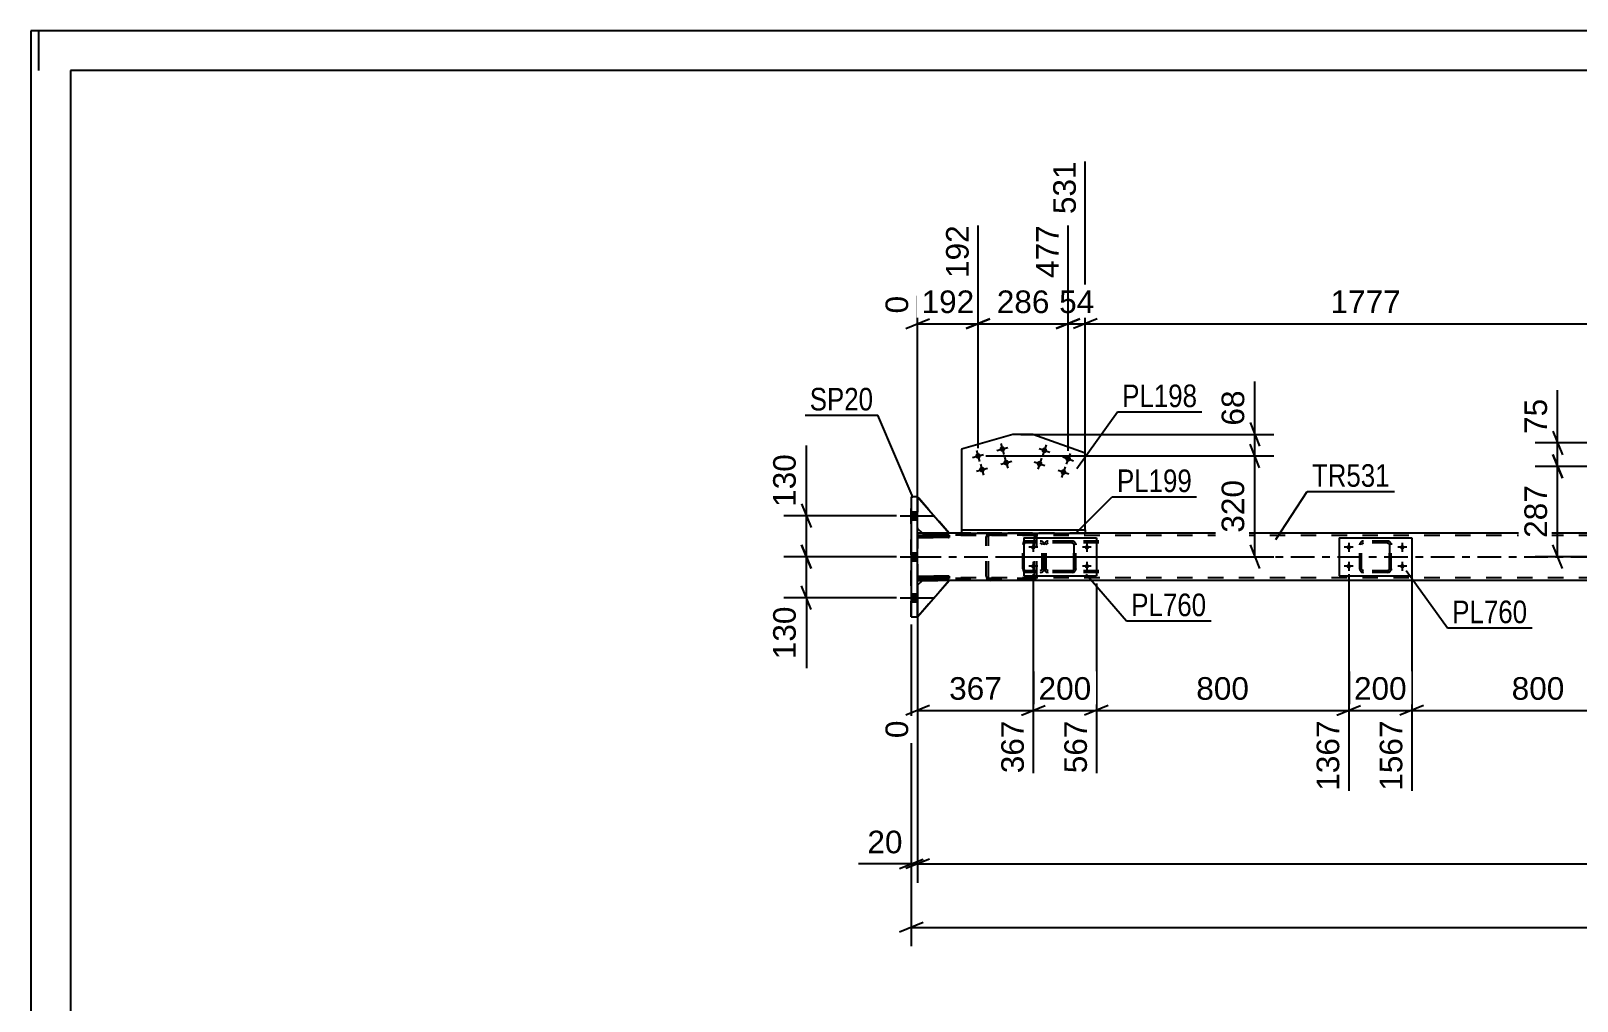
# Model space of a CAD drawing. Header units: millimetres. Extents: x -132 to 709, y -396 to 198.
# Drawn here: x -131.8 to 64.3, y 74.7 to 197.7 of the extents above; entities that cross this region are included whole.
import ezdxf

# ---------------------------------------------------------------- set-up
doc = ezdxf.new("R2010")
doc.units = ezdxf.units.MM
doc.linetypes.add('DXK_LINE_DOT2', pattern=[3.9198, 1.9599, -1.9599])
doc.linetypes.add('DXK_LINE_DOT3', pattern=[5.9187, 2.979, -0.9799, 0.9799, -0.9799])
doc.styles.add('Arial', font='arial.ttf', dxfattribs={"height": 0.2})
doc.styles.add('Arial Narrow', font='ARIALN.TTF', dxfattribs={"height": 0.2})

# ---------------------------------------------------------------- blocks, each defined once
blk = doc.blocks.new('Unknown-203774460-1113')
at = {"color": 5, "linetype": 'Continuous'}
for p, q in [((709.17, 197.74), (-131.83, 197.74)), ((-131.83, 197.74), (-131.83, -396.26)), ((-130.83, 192.74), (-130.83, 197.74)), ((704.17, 192.74), (-126.83, 192.74)), ((-126.83, 192.74), (-126.83, -391.26))]:
    blk.add_line(p, q, dxfattribs=at)
blk = doc.blocks.new('Part-203774460-3115 - 2967')
at = {"color": 2, "linetype": 'Continuous'}
for p, q in [((-5.91, 133.45), (-5.91, 128.65)), ((-5.91, 133.45), (3.29, 133.45)), ((3.29, 133.45), (3.29, 128.65)), ((-5.91, 128.65), (3.29, 128.65))]:
    blk.add_line(p, q, dxfattribs=at)
blk = doc.blocks.new('Part-203774460-3110 - 2967')
at = {"color": 2, "linetype": 'Continuous'}
for p, q in [((-18.78, 134.05), (-19.38, 134.05)), ((-13.83, 134.05), (-15.38, 134.05)), ((70.81, 134.05), (1.88, 134.05)), ((-19.38, 128.05), (-18.78, 128.05)), ((611.29, 128.05), (-15.38, 128.05))]:
    blk.add_line(p, q, dxfattribs=at)
at = {"color": 7, "linetype": 'DXK_LINE_DOT2'}
for p, q in [((-19.38, 134.05), (-19.38, 128.05)), ((611.29, 133.73), (-19.38, 133.73)), ((-15.38, 134.05), (-18.78, 134.05)), ((1.88, 134.05), (-13.83, 134.05)), ((611.29, 128.37), (-19.38, 128.37)), ((-15.38, 128.05), (-18.78, 128.05))]:
    blk.add_line(p, q, dxfattribs=at)
at = {"color": 7, "linetype": 'DXK_LINE_DOT3'}
blk.add_line((-19.38, 131.05), (611.29, 131.05), dxfattribs=at)
blk = doc.blocks.new('Part-203774460-3116 - 2967')
at = {"color": 7, "linetype": 'DXK_LINE_DOT2'}
for p, q in [((-3.31, 132.57), (-3.27, 132.76)), ((-3.27, 132.76), (-3.31, 132.57)), ((-3.31, 129.53), (-3.31, 132.57)), ((-3.31, 129.53), (-3.31, 132.57)), ((-3.07, 132.57), (-3.05, 132.66)), ((-3.07, 129.53), (-3.07, 132.57)), ((-3.07, 129.53), (-3.07, 132.57)), ((-3.05, 132.66), (-3, 132.74)), ((-3.01, 133.02), (-2.83, 133.05)), ((-2.83, 133.05), (-3.01, 133.02)), ((-3, 132.74), (-2.92, 132.79)), ((-2.92, 132.79), (-2.83, 132.81)), ((0.21, 133.05), (-2.83, 133.05)), ((0.21, 132.81), (-2.83, 132.81)), ((0.21, 133.05), (0.4, 133.02)), ((0.4, 133.02), (0.21, 133.05)), ((0.21, 132.81), (0.3, 132.79)), ((0.3, 132.79), (0.38, 132.74)), ((0.38, 132.74), (0.43, 132.66)), ((0.43, 132.66), (0.45, 132.57)), ((0.45, 129.53), (0.45, 132.57)), ((0.45, 132.57), (0.45, 129.53)), ((0.66, 132.76), (0.69, 132.57)), ((0.69, 132.57), (0.66, 132.76)), ((0.69, 129.53), (0.69, 132.57)), ((0.69, 129.53), (0.69, 132.57)), ((-3.27, 129.35), (-3.31, 129.53)), ((-3.31, 129.53), (-3.27, 129.35)), ((-3.05, 129.44), (-3.07, 129.53)), ((-3, 129.36), (-3.05, 129.44)), ((0.43, 129.44), (0.38, 129.36)), ((0.45, 129.53), (0.43, 129.44)), ((0.69, 129.53), (0.66, 129.35)), ((0.66, 129.35), (0.69, 129.53)), ((-2.83, 129.05), (-3.01, 129.09)), ((-3.01, 129.09), (-2.83, 129.05)), ((-2.92, 129.31), (-3, 129.36)), ((-2.83, 129.29), (-2.92, 129.31)), ((0.21, 129.29), (-2.83, 129.29)), ((0.21, 129.05), (-2.83, 129.05)), ((0.3, 129.31), (0.21, 129.29)), ((0.4, 129.09), (0.21, 129.05)), ((0.21, 129.05), (0.4, 129.09)), ((0.38, 129.36), (0.3, 129.31))]:
    blk.add_line(p, q, dxfattribs=at)
at = {"color": 7, "linetype": 'DXK_LINE_DOT3'}
blk.add_line((-1.31, 131.05), (-1.31, 131.05), dxfattribs=at)
at = {"color": 7, "linetype": 'DXK_LINE_DOT2'}
for centre, start, end in [((-2.83, 132.57), 112.5, 157.5), ((-2.83, 132.57), 112.5, 157.5), ((0.21, 132.57), 22.5, 67.5), ((0.21, 132.57), 22.5, 67.5), ((-2.83, 129.53), 202.5, 247.5), ((-2.83, 129.53), 202.5, 247.5), ((0.21, 129.53), 292.5, 337.5), ((0.21, 129.53), 292.5, 337.5)]:
    blk.add_arc(centre, 0.48, start, end, dxfattribs=at)
blk = doc.blocks.new('Part-203774460-3121 - 2967')
at = {"color": 2, "linetype": 'Continuous'}
for p, q in [((34.09, 133.45), (34.09, 128.65)), ((34.09, 133.45), (43.29, 133.45)), ((43.29, 133.45), (43.29, 128.65)), ((34.09, 128.65), (43.29, 128.65))]:
    blk.add_line(p, q, dxfattribs=at)
blk = doc.blocks.new('Part-203774460-3122 - 2967')
at = {"color": 7, "linetype": 'DXK_LINE_DOT2'}
for p, q in [((36.69, 132.57), (36.73, 132.76)), ((36.73, 132.76), (36.69, 132.57)), ((36.69, 129.53), (36.69, 132.57)), ((36.69, 129.53), (36.69, 132.57)), ((36.93, 132.57), (36.95, 132.66)), ((36.93, 129.53), (36.93, 132.57)), ((36.93, 129.53), (36.93, 132.57)), ((36.95, 132.66), (37, 132.74)), ((36.99, 133.02), (37.17, 133.05)), ((37.17, 133.05), (36.99, 133.02)), ((37, 132.74), (37.08, 132.79)), ((37.08, 132.79), (37.17, 132.81)), ((40.21, 133.05), (37.17, 133.05)), ((40.21, 132.81), (37.17, 132.81)), ((40.21, 133.05), (40.4, 133.02)), ((40.4, 133.02), (40.21, 133.05)), ((40.21, 132.81), (40.3, 132.79)), ((40.3, 132.79), (40.38, 132.74)), ((40.38, 132.74), (40.43, 132.66)), ((40.43, 132.66), (40.45, 132.57)), ((40.45, 129.53), (40.45, 132.57)), ((40.45, 132.57), (40.45, 129.53)), ((40.66, 132.76), (40.69, 132.57)), ((40.69, 132.57), (40.66, 132.76)), ((40.69, 129.53), (40.69, 132.57)), ((40.69, 129.53), (40.69, 132.57)), ((36.73, 129.35), (36.69, 129.53)), ((36.69, 129.53), (36.73, 129.35)), ((36.95, 129.44), (36.93, 129.53)), ((37, 129.36), (36.95, 129.44)), ((40.43, 129.44), (40.38, 129.36)), ((40.45, 129.53), (40.43, 129.44)), ((40.69, 129.53), (40.66, 129.35)), ((40.66, 129.35), (40.69, 129.53)), ((37.17, 129.05), (36.99, 129.09)), ((36.99, 129.09), (37.17, 129.05)), ((37.08, 129.31), (37, 129.36)), ((37.17, 129.29), (37.08, 129.31)), ((40.21, 129.29), (37.17, 129.29)), ((40.21, 129.05), (37.17, 129.05)), ((40.3, 129.31), (40.21, 129.29)), ((40.4, 129.09), (40.21, 129.05)), ((40.21, 129.05), (40.4, 129.09)), ((40.38, 129.36), (40.3, 129.31))]:
    blk.add_line(p, q, dxfattribs=at)
at = {"color": 7, "linetype": 'DXK_LINE_DOT3'}
blk.add_line((38.69, 131.05), (38.69, 131.05), dxfattribs=at)
at = {"color": 7, "linetype": 'DXK_LINE_DOT2'}
for centre, start, end in [((37.17, 132.57), 112.5, 157.5), ((37.17, 132.57), 112.5, 157.5), ((40.21, 132.57), 22.5, 67.5), ((40.21, 132.57), 22.5, 67.5), ((37.17, 129.53), 202.5, 247.5), ((37.17, 129.53), 202.5, 247.5), ((40.21, 129.53), 292.5, 337.5), ((40.21, 129.53), 292.5, 337.5)]:
    blk.add_arc(centre, 0.48, start, end, dxfattribs=at)
blk = doc.blocks.new('Bolt-203774460-3127 - 2967')
at = {"linetype": 'Continuous'}
for points in [[(-20.18, 136.77), (-20.18, 135.73), (-19.38, 135.73), (-19.38, 136.77)], [(-20.18, 136.77), (-20.18, 135.73), (-19.38, 135.73), (-19.38, 136.77)], [(-20.18, 136.77), (-20.18, 135.73), (-19.38, 135.73), (-19.38, 136.77)], [(-20.18, 131.57), (-20.18, 130.53), (-19.38, 130.53), (-19.38, 131.57)], [(-20.18, 131.57), (-20.18, 130.53), (-19.38, 130.53), (-19.38, 131.57)], [(-20.18, 126.37), (-20.18, 125.33), (-19.38, 125.33), (-19.38, 126.37)], [(-20.18, 126.37), (-20.18, 125.33), (-19.38, 125.33), (-19.38, 126.37)], [(-20.18, 126.37), (-20.18, 125.33), (-19.38, 125.33), (-19.38, 126.37)]]:
    blk.add_hatch(color=1, dxfattribs=at).paths.add_polyline_path(points)
at = {"color": 1, "linetype": 'Continuous'}
for p, q in [((-21.58, 136.25), (-17.38, 136.25)), ((-21.58, 136.25), (-17.38, 136.25)), ((-21.58, 136.25), (-17.38, 136.25)), ((-20.18, 136.77), (-19.38, 136.77)), ((-20.18, 136.77), (-19.38, 136.77)), ((-20.18, 136.77), (-19.38, 136.77)), ((-20.18, 135.73), (-19.38, 135.73)), ((-20.18, 135.73), (-19.38, 135.73)), ((-20.18, 135.73), (-19.38, 135.73)), ((-20.18, 131.57), (-19.38, 131.57)), ((-20.18, 131.57), (-19.38, 131.57)), ((-21.58, 131.05), (-17.38, 131.05)), ((-21.58, 131.05), (-17.38, 131.05)), ((-20.18, 130.53), (-19.38, 130.53)), ((-20.18, 130.53), (-19.38, 130.53)), ((-21.58, 125.85), (-17.38, 125.85)), ((-21.58, 125.85), (-17.38, 125.85)), ((-21.58, 125.85), (-17.38, 125.85)), ((-20.18, 126.37), (-19.38, 126.37)), ((-20.18, 126.37), (-19.38, 126.37)), ((-20.18, 126.37), (-19.38, 126.37)), ((-20.18, 125.33), (-19.38, 125.33)), ((-20.18, 125.33), (-19.38, 125.33)), ((-20.18, 125.33), (-19.38, 125.33))]:
    blk.add_line(p, q, dxfattribs=at)
blk = doc.blocks.new('Bolt-203774460-3138 - 2967')
at = {"linetype": 'Continuous'}
for points in [[(-3.57, 142.74, -1), (-4.25, 142.98, -1)], [(-2.97, 144.43, -1), (-3.64, 144.67, -1)], [(0.05, 143.36, -1), (-0.63, 143.6, -1)], [(-0.55, 141.67, -1), (-1.23, 141.91, -1)]]:
    blk.add_hatch(color=1, dxfattribs=at).paths.add_polyline_path(points)
at = {"color": 1, "linetype": 'Continuous'}
for p, q in [((-3.06, 145.23), (-3.55, 143.87)), ((-3.67, 143.54), (-4.15, 142.18)), ((-3.98, 144.79), (-2.63, 144.31)), ((-0.97, 143.72), (0.39, 143.24)), ((-0.05, 144.16), (-0.53, 142.81)), ((-4.59, 143.1), (-3.23, 142.62)), ((-1.57, 142.03), (-0.21, 141.55)), ((-0.65, 142.47), (-1.13, 141.11))]:
    blk.add_line(p, q, dxfattribs=at)
blk = doc.blocks.new('Part-203774460-3160 - 2967')
at = {"color": 7, "linetype": 'DXK_LINE_DOT2'}
for p, q in [((-4.79, 134.05), (-18.7, 134.05)), ((-4.79, 133.81), (-18.7, 133.81)), ((-10.64, 133.71), (-10.67, 133.57)), ((-10.67, 128.53), (-10.67, 133.57)), ((-10.63, 133.76), (-10.64, 133.71)), ((-10.41, 133.57), (-10.39, 133.66)), ((-10.41, 128.53), (-10.41, 133.57)), ((-10.39, 133.66), (-10.34, 133.74)), ((-10.16, 134.05), (-10.35, 134.02)), ((-10.34, 133.74), (-10.26, 133.79)), ((-10.26, 133.79), (-10.16, 133.81)), ((-4.6, 134.02), (-4.79, 134.05)), ((-4.79, 133.81), (-4.7, 133.79)), ((-4.7, 133.79), (-4.61, 133.74)), ((-4.61, 133.74), (-4.56, 133.66)), ((-4.56, 133.66), (-4.54, 133.57)), ((-4.54, 128.53), (-4.54, 133.57)), ((-4.31, 133.71), (-4.32, 133.76)), ((-4.28, 133.57), (-4.31, 133.71)), ((-4.28, 128.53), (-4.28, 133.57)), ((-4.79, 128.29), (-18.7, 128.29)), ((-4.79, 128.05), (-18.7, 128.05)), ((-10.67, 128.53), (-10.66, 128.5)), ((-10.66, 128.5), (-10.64, 128.4)), ((-10.64, 128.4), (-10.63, 128.35)), ((-10.39, 128.44), (-10.41, 128.53)), ((-10.34, 128.36), (-10.39, 128.44)), ((-10.35, 128.09), (-10.16, 128.05)), ((-10.26, 128.31), (-10.34, 128.36)), ((-10.16, 128.29), (-10.26, 128.31)), ((-4.7, 128.31), (-4.79, 128.29)), ((-4.79, 128.05), (-4.6, 128.09)), ((-4.61, 128.36), (-4.7, 128.31)), ((-4.56, 128.44), (-4.61, 128.36)), ((-4.54, 128.53), (-4.56, 128.44)), ((-4.32, 128.35), (-4.31, 128.4)), ((-4.31, 128.4), (-4.29, 128.5)), ((-4.29, 128.5), (-4.28, 128.53))]:
    blk.add_line(p, q, dxfattribs=at)
for centre, start, end in [((-10.18, 133.55), 110.7583, 155.68), ((-10.18, 128.55), 204.32, 249.2417), ((-4.78, 128.55), 290.7583, 335.68)]:
    blk.add_arc(centre, 0.496, start, end, dxfattribs=at)
blk = doc.blocks.new('Bolt-203774460-3184 - 2967')
at = {"linetype": 'Continuous'}
for points in [[(-11.37, 143.94, -1), (-12.06, 143.74, -1)], [(-8.29, 144.82, -1), (-8.98, 144.62, -1)], [(-7.8, 143.09, -1), (-8.49, 142.89, -1)], [(-10.87, 142.21, -1), (-11.57, 142.01, -1)]]:
    blk.add_hatch(color=1, dxfattribs=at).paths.add_polyline_path(points)
at = {"color": 1, "linetype": 'Continuous'}
for p, q in [((-8.83, 145.41), (-8.44, 144.03)), ((-12.41, 143.64), (-11.02, 144.04)), ((-11.91, 144.53), (-11.52, 143.15)), ((-9.33, 144.52), (-7.94, 144.92)), ((-8.83, 142.79), (-7.45, 143.19)), ((-8.34, 143.68), (-7.94, 142.3)), ((-11.91, 141.91), (-10.53, 142.31)), ((-11.42, 142.8), (-11.02, 141.42))]:
    blk.add_line(p, q, dxfattribs=at)
blk = doc.blocks.new('Bolt-203774460-3185 - 2967')
at = {"linetype": 'Continuous'}
for points in [[(-4.71, 131.97, -1), (-4.71, 132.53, -1)], [(2.09, 131.97, -1), (2.09, 132.53, -1)], [(-4.71, 129.57, -1), (-4.71, 130.13, -1)], [(2.09, 129.57, -1), (2.09, 130.13, -1)]]:
    blk.add_hatch(color=1, dxfattribs=at).paths.add_polyline_path(points)
at = {"color": 1, "linetype": 'Continuous'}
for p, q in [((-4.15, 132.25), (-5.27, 132.25)), ((-4.71, 132.81), (-4.71, 131.69)), ((2.65, 132.25), (1.53, 132.25)), ((2.09, 132.81), (2.09, 131.69)), ((-4.15, 129.85), (-5.27, 129.85)), ((-4.71, 130.41), (-4.71, 129.29)), ((2.65, 129.85), (1.53, 129.85)), ((2.09, 130.41), (2.09, 129.29))]:
    blk.add_line(p, q, dxfattribs=at)
blk = doc.blocks.new('Bolt-203774460-3187 - 2967')
at = {"linetype": 'Continuous'}
for points in [[(35.29, 131.97, -1), (35.29, 132.53, -1)], [(42.09, 131.97, -1), (42.09, 132.53, -1)], [(35.29, 129.57, -1), (35.29, 130.13, -1)], [(42.09, 129.57, -1), (42.09, 130.13, -1)]]:
    blk.add_hatch(color=1, dxfattribs=at).paths.add_polyline_path(points)
at = {"color": 1, "linetype": 'Continuous'}
for p, q in [((35.85, 132.25), (34.73, 132.25)), ((35.29, 132.81), (35.29, 131.69)), ((42.65, 132.25), (41.53, 132.25)), ((42.09, 132.81), (42.09, 131.69)), ((35.85, 129.85), (34.73, 129.85)), ((35.29, 130.41), (35.29, 129.29)), ((42.65, 129.85), (41.53, 129.85)), ((42.09, 130.41), (42.09, 129.29))]:
    blk.add_line(p, q, dxfattribs=at)
blk = doc.blocks.new('Part-203774460-3262 - 2967')
at = {"color": 2, "linetype": 'Continuous'}
for p, q in [((-19.38, 128.61), (-15.38, 128.61)), ((-19.38, 128.61), (-19.38, 128.29)), ((-15.38, 128.29), (-19.38, 128.29)), ((-15.38, 128.61), (-15.38, 128.29))]:
    blk.add_line(p, q, dxfattribs=at)
at = {"color": 7, "linetype": 'DXK_LINE_DOT2'}
for p, q in [((-19.38, 128.29), (-19.38, 128.61)), ((-18.78, 128.29), (-18.78, 128.61))]:
    blk.add_line(p, q, dxfattribs=at)
blk = doc.blocks.new('Part-203774460-3263 - 2967')
at = {"color": 2, "linetype": 'Continuous'}
for p, q in [((-19.38, 133.81), (-15.38, 133.81)), ((-19.38, 133.81), (-19.38, 133.49)), ((-15.38, 133.49), (-19.38, 133.49)), ((-15.38, 133.81), (-15.38, 133.49))]:
    blk.add_line(p, q, dxfattribs=at)
at = {"color": 7, "linetype": 'DXK_LINE_DOT2'}
for p, q in [((-19.38, 133.49), (-19.38, 133.81)), ((-18.78, 133.49), (-18.78, 133.81))]:
    blk.add_line(p, q, dxfattribs=at)
blk = doc.blocks.new('Part-203774460-3264 - 2967')
at = {"color": 2, "linetype": 'Continuous'}
for p, q in [((-18.78, 128.05), (-19.38, 127.45)), ((-19.38, 123.45), (-15.38, 128.05)), ((-15.38, 128.05), (-18.78, 128.05))]:
    blk.add_line(p, q, dxfattribs=at)
at = {"color": 7, "linetype": 'DXK_LINE_DOT2'}
blk.add_line((-19.38, 127.45), (-19.38, 123.45), dxfattribs=at)
blk = doc.blocks.new('Part-203774460-3265 - 2967')
at = {"color": 7, "linetype": 'DXK_LINE_DOT2'}
for p, q in [((-19.38, 127.45), (-18.78, 128.05)), ((-15.38, 128.05), (-19.38, 123.45)), ((-18.78, 128.05), (-15.38, 128.05)), ((-19.38, 123.45), (-19.38, 127.45))]:
    blk.add_line(p, q, dxfattribs=at)
blk = doc.blocks.new('Part-203774460-3266 - 2967')
at = {"color": 2, "linetype": 'Continuous'}
for p, q in [((-19.38, 138.65), (-15.38, 134.05)), ((-18.78, 134.05), (-19.38, 134.65)), ((-15.38, 134.05), (-18.78, 134.05))]:
    blk.add_line(p, q, dxfattribs=at)
at = {"color": 7, "linetype": 'DXK_LINE_DOT2'}
blk.add_line((-19.38, 134.65), (-19.38, 138.65), dxfattribs=at)
blk = doc.blocks.new('Part-203774460-3267 - 2967')
at = {"color": 7, "linetype": 'DXK_LINE_DOT2'}
for p, q in [((-15.38, 134.05), (-19.38, 138.65)), ((-19.38, 138.65), (-19.38, 134.65)), ((-19.38, 134.65), (-18.78, 134.05)), ((-18.78, 134.05), (-15.38, 134.05))]:
    blk.add_line(p, q, dxfattribs=at)
blk = doc.blocks.new('Part-203774460-3287 - 2967')
at = {"color": 2, "linetype": 'Continuous'}
for p, q in [((-19.38, 138.65), (-20.18, 138.65)), ((-20.18, 138.65), (-20.18, 123.45)), ((-19.38, 123.45), (-19.38, 138.65)), ((-20.18, 123.45), (-19.38, 123.45))]:
    blk.add_line(p, q, dxfattribs=at)
at = {"color": 7, "linetype": 'DXK_LINE_DOT2'}
for p, q in [((-20.18, 123.45), (-20.18, 138.65)), ((-19.38, 123.45), (-19.38, 138.65))]:
    blk.add_line(p, q, dxfattribs=at)
blk = doc.blocks.new('Part-203774460-3302 - 2967')
at = {"color": 7, "linetype": 'DXK_LINE_DOT2'}
for p, q in [((-15.38, 128.61), (-19.38, 128.61)), ((-19.38, 128.61), (-19.38, 128.29)), ((-19.38, 128.29), (-15.38, 128.29)), ((-18.78, 128.29), (-18.78, 128.61)), ((-15.38, 128.29), (-15.38, 128.61))]:
    blk.add_line(p, q, dxfattribs=at)
blk = doc.blocks.new('Part-203774460-3303 - 2967')
at = {"color": 7, "linetype": 'DXK_LINE_DOT2'}
for p, q in [((-15.38, 133.81), (-19.38, 133.81)), ((-19.38, 133.81), (-19.38, 133.49)), ((-19.38, 133.49), (-15.38, 133.49)), ((-18.78, 133.49), (-18.78, 133.81)), ((-15.38, 133.49), (-15.38, 133.81))]:
    blk.add_line(p, q, dxfattribs=at)
blk = doc.blocks.new('Part-203774460-3314 - 2967')
at = {"color": 2, "linetype": 'Continuous'}
for p, q in [((-13.83, 134.45), (-13.83, 134.05)), ((-13.83, 134.45), (1.88, 134.45)), ((-13.83, 134.05), (1.88, 134.05)), ((1.88, 134.45), (1.88, 134.05))]:
    blk.add_line(p, q, dxfattribs=at)
blk = doc.blocks.new('Part-203774460-3319 - 2967')
at = {"color": 2, "linetype": 'Continuous'}
for p, q in [((-7.29, 146.56), (-13.83, 144.69)), ((-4.78, 146.56), (-7.29, 146.56)), ((1.88, 144.2), (-4.78, 146.56)), ((-13.83, 144.69), (-13.83, 134.45)), ((1.88, 134.45), (1.88, 144.2))]:
    blk.add_line(p, q, dxfattribs=at)
at = {"color": 7, "linetype": 'DXK_LINE_DOT2'}
blk.add_line((-13.83, 134.45), (1.88, 134.45), dxfattribs=at)
blk = doc.blocks.new('Part-203774460-3322 - 2967')
at = {"color": 7, "linetype": 'DXK_LINE_DOT2'}
for p, q in [((-6, 132.76), (-6.02, 132.57)), ((-6.02, 129.53), (-6.02, 132.57)), ((-5.94, 132.91), (-6, 132.76)), ((-5.85, 133.02), (-5.94, 132.91)), ((-5.88, 132.57), (-5.87, 132.66)), ((-5.88, 129.53), (-5.88, 132.57)), ((-5.87, 132.66), (-5.85, 132.74)), ((-5.75, 133.05), (-5.85, 133.02)), ((-5.85, 132.74), (-5.8, 132.79)), ((-5.8, 132.79), (-5.75, 132.81)), ((3.6, 133.05), (-5.75, 133.05)), ((3.6, 132.81), (-5.75, 132.81)), ((-4.28, 132.81), (-4.28, 133.05)), ((-3.65, 133.02), (-3.84, 133.05)), ((-3.84, 132.81), (-3.74, 132.79)), ((-3.74, 132.79), (-3.66, 132.74)), ((-3.66, 132.74), (-3.61, 132.66)), ((-3.61, 132.66), (-3.59, 132.57)), ((-3.59, 129.53), (-3.59, 132.57)), ((-3.34, 132.57), (-3.37, 132.76)), ((-3.34, 129.53), (-3.34, 132.57)), ((-6.02, 129.53), (-6, 129.35)), ((-5.87, 129.44), (-5.88, 129.53)), ((-5.85, 129.36), (-5.87, 129.44)), ((-3.61, 129.44), (-3.66, 129.36)), ((-3.59, 129.53), (-3.61, 129.44)), ((-3.37, 129.35), (-3.34, 129.53)), ((-6, 129.35), (-5.94, 129.19)), ((-5.94, 129.19), (-5.85, 129.09)), ((-5.8, 129.31), (-5.85, 129.36)), ((-5.85, 129.09), (-5.75, 129.05)), ((-5.75, 129.29), (-5.8, 129.31)), ((3.6, 129.29), (-5.75, 129.29)), ((3.6, 129.05), (-5.75, 129.05)), ((-4.28, 129.05), (-4.28, 129.29)), ((-3.74, 129.31), (-3.84, 129.29)), ((-3.84, 129.05), (-3.65, 129.09)), ((-3.66, 129.36), (-3.74, 129.31))]:
    blk.add_line(p, q, dxfattribs=at)
for centre, start, end in [((-3.82, 132.56), 23.8951, 68.8487), ((-3.82, 129.55), 291.1513, 336.1049)]:
    blk.add_arc(centre, 0.492, start, end, dxfattribs=at)
blk = doc.blocks.new('StraightDimension-203774460-3710 - 2967')
at = {"color": 7, "linetype": 'Continuous'}
for p, q in [((-20.18, 122.45), (-20.18, 81.65)), ((-18.68, 84.65), (-21.68, 83.45)), ((-20.18, 84.05), (644.02, 84.05))]:
    blk.add_line(p, q, dxfattribs=at)
blk = doc.blocks.new('StraightDimension-203774460-29997 - 2967')
at = {"color": 7, "linetype": 'Continuous'}
for p, q in [((-34.09, 132.55), (-32.89, 129.55)), ((-22.05, 131.05), (-36.34, 131.05)), ((-33.49, 125.85), (-33.49, 131.05)), ((-22.05, 125.85), (-36.34, 125.85)), ((-32.89, 124.35), (-34.09, 127.35))]:
    blk.add_line(p, q, dxfattribs=at)
at = {"color": 0}
blk.add_wipeout([(-34.24, 125.33), (-38.44, 125.33), (-38.44, 117.46), (-34.24, 117.46)], dxfattribs=at)
at = {"color": 7, "linetype": 'Continuous'}
blk.add_line((-33.49, 125.85), (-33.49, 116.93), dxfattribs=at)
blk.add_line((-33.49, 125.85), (-33.49, 116.93), dxfattribs=at)
at = {"color": 3, "style": 'Arial'}
blk.add_text('130', height=2.865, rotation=90.0002, dxfattribs=at).set_placement((-34.84, 118.06))
blk = doc.blocks.new('StraightDimension-203774460-22962 - 2967')
at = {"color": 7, "linetype": 'Continuous'}
for p, q in [((-11.71, 144.84), (-11.71, 173.08)), ((-19.38, 135.05), (-19.38, 164.13)), ((-20.88, 160.01), (-17.88, 161.21)), ((-10.21, 161.21), (-13.21, 160.01)), ((-19.38, 160.61), (-11.71, 160.61))]:
    blk.add_line(p, q, dxfattribs=at)
at = {"color": 0}
blk.add_wipeout([(-11.61, 161.36), (-11.61, 165.56), (-19.48, 165.56), (-19.48, 161.36)], dxfattribs=at)
at = {"color": 0, "linetype": 'Continuous'}
for points in [[(-12.31, 173.68), (-16.51, 173.68), (-16.51, 165.81), (-12.31, 165.81)], [(-19.98, 164.73), (-24.18, 164.73), (-24.18, 161.31), (-19.98, 161.31)]]:
    blk.add_wipeout(points, dxfattribs=at)
at = {"color": 3, "linetype": 'Continuous', "style": 'Arial'}
for s, height, p in [('192', 2.865, (-12.91, 166.41)), ('0', 2.87, (-20.58, 161.91))]:
    blk.add_text(s, height=height, rotation=90.0002, dxfattribs=at).set_placement(p)
at = {"color": 3, "style": 'Arial'}
blk.add_text('192', height=2.865, dxfattribs=at).set_placement((-18.88, 161.96))
blk = doc.blocks.new('StraightDimension-203774460-23130 - 2967')
at = {"color": 7, "linetype": 'Continuous'}
for p, q in [((23.99, 142.34), (22.79, 145.34)), ((-10.71, 143.84), (25.79, 143.84)), ((23.39, 131.05), (23.39, 143.84)), ((22.79, 132.55), (23.99, 129.55)), ((-8.69, 131.05), (25.79, 131.05))]:
    blk.add_line(p, q, dxfattribs=at)
at = {"color": 0}
blk.add_wipeout([(22.64, 141.38), (18.44, 141.38), (18.44, 133.51), (22.64, 133.51)], dxfattribs=at)
at = {"color": 3, "style": 'Arial'}
blk.add_text('320', height=2.865, rotation=90.0002, dxfattribs=at).set_placement((22.04, 134.11))
blk = doc.blocks.new('StraightDimension-203774460-4353 - 2967')
at = {"color": 7, "linetype": 'Continuous'}
for p, q in [((-19.38, 122.45), (-19.38, 89.7)), ((-17.88, 92.7), (-20.88, 91.5)), ((-19.38, 92.1), (643.22, 92.1))]:
    blk.add_line(p, q, dxfattribs=at)
blk = doc.blocks.new('StraightDimension-203774460-4375 - 2967')
at = {"color": 7, "linetype": 'Continuous'}
for p, q in [((-20.18, 122.45), (-20.18, 89.7)), ((-19.38, 122.45), (-19.38, 89.7)), ((-21.68, 91.5), (-18.68, 92.7)), ((-17.88, 92.7), (-20.88, 91.5)), ((-20.18, 92.1), (-19.38, 92.1))]:
    blk.add_line(p, q, dxfattribs=at)
at = {"color": 0}
blk.add_wipeout([(-20.71, 92.85), (-20.71, 97.05), (-26.35, 97.05), (-26.35, 92.85)], dxfattribs=at)
at = {"color": 7, "linetype": 'Continuous'}
blk.add_line((-20.18, 92.1), (-26.88, 92.1), dxfattribs=at)
blk.add_line((-20.18, 92.1), (-26.88, 92.1), dxfattribs=at)
at = {"color": 3, "style": 'Arial'}
blk.add_text('20', height=2.865, dxfattribs=at).set_placement((-25.75, 93.45))
blk = doc.blocks.new('StraightDimension-203774460-22654 - 2967')
at = {"color": 7, "linetype": 'Continuous'}
for p, q in [((43.29, 128.85), (43.29, 101.38)), ((75.29, 128.85), (75.29, 101.38)), ((44.79, 112.17), (41.79, 110.97)), ((73.79, 110.97), (76.79, 112.17)), ((43.29, 111.57), (75.29, 111.57))]:
    blk.add_line(p, q, dxfattribs=at)
at = {"color": 0}
blk.add_wipeout([(63.23, 112.32), (63.23, 116.52), (55.36, 116.52), (55.36, 112.32)], dxfattribs=at)
at = {"color": 0, "linetype": 'Continuous'}
blk.add_wipeout([(74.69, 110.87), (70.49, 110.87), (70.49, 100.78), (74.69, 100.78)], dxfattribs=at)
at = {"color": 3, "style": 'Arial'}
blk.add_text('800', height=2.865, dxfattribs=at).set_placement((55.96, 112.92))
at = {"color": 3, "linetype": 'Continuous', "style": 'Arial'}
blk.add_text('2367', height=2.865, rotation=90.0002, dxfattribs=at).set_placement((74.09, 101.38))
blk = doc.blocks.new('StraightDimension-203774460-22655 - 2967')
at = {"color": 7, "linetype": 'Continuous'}
for p, q in [((35.29, 128.85), (35.29, 101.38)), ((43.29, 128.85), (43.29, 101.38)), ((33.79, 110.97), (36.79, 112.17)), ((44.79, 112.17), (41.79, 110.97)), ((35.29, 111.57), (43.29, 111.57))]:
    blk.add_line(p, q, dxfattribs=at)
at = {"color": 0}
blk.add_wipeout([(43.23, 112.32), (43.23, 116.52), (35.36, 116.52), (35.36, 112.32)], dxfattribs=at)
at = {"color": 0, "linetype": 'Continuous'}
blk.add_wipeout([(42.69, 110.87), (38.49, 110.87), (38.49, 100.78), (42.69, 100.78)], dxfattribs=at)
at = {"color": 3, "style": 'Arial'}
blk.add_text('200', height=2.865, dxfattribs=at).set_placement((35.96, 112.92))
at = {"color": 3, "linetype": 'Continuous', "style": 'Arial'}
blk.add_text('1567', height=2.865, rotation=90.0002, dxfattribs=at).set_placement((42.09, 101.38))
blk = doc.blocks.new('StraightDimension-203774460-22656 - 2967')
at = {"color": 7, "linetype": 'Continuous'}
for p, q in [((3.29, 127.65), (3.29, 103.6)), ((35.29, 128.85), (35.29, 101.38)), ((4.79, 112.17), (1.79, 110.97)), ((33.79, 110.97), (36.79, 112.17)), ((3.29, 111.57), (35.29, 111.57))]:
    blk.add_line(p, q, dxfattribs=at)
at = {"color": 0}
blk.add_wipeout([(23.23, 112.32), (23.23, 116.52), (15.36, 116.52), (15.36, 112.32)], dxfattribs=at)
at = {"color": 0, "linetype": 'Continuous'}
blk.add_wipeout([(34.69, 110.87), (30.49, 110.87), (30.49, 100.78), (34.69, 100.78)], dxfattribs=at)
at = {"color": 3, "style": 'Arial'}
blk.add_text('800', height=2.865, dxfattribs=at).set_placement((15.96, 112.92))
at = {"color": 3, "linetype": 'Continuous', "style": 'Arial'}
blk.add_text('1367', height=2.865, rotation=90.0002, dxfattribs=at).set_placement((34.09, 101.38))
blk = doc.blocks.new('StraightDimension-203774460-22657 - 2967')
at = {"color": 7, "linetype": 'Continuous'}
for p, q in [((-4.71, 128.85), (-4.71, 103.6)), ((3.29, 127.65), (3.29, 103.6)), ((-6.21, 110.97), (-3.21, 112.17)), ((4.79, 112.17), (1.79, 110.97)), ((-4.71, 111.57), (3.29, 111.57))]:
    blk.add_line(p, q, dxfattribs=at)
at = {"color": 0}
blk.add_wipeout([(3.23, 112.32), (3.23, 116.52), (-4.64, 116.52), (-4.64, 112.32)], dxfattribs=at)
at = {"color": 0, "linetype": 'Continuous'}
blk.add_wipeout([(2.69, 110.87), (-1.51, 110.87), (-1.51, 103), (2.69, 103)], dxfattribs=at)
at = {"color": 3, "style": 'Arial'}
blk.add_text('200', height=2.865, dxfattribs=at).set_placement((-4.04, 112.92))
at = {"color": 3, "linetype": 'Continuous', "style": 'Arial'}
blk.add_text('567', height=2.865, rotation=90.0002, dxfattribs=at).set_placement((2.09, 103.6))
blk = doc.blocks.new('StraightDimension-203774460-22658 - 2967')
at = {"color": 7, "linetype": 'Continuous'}
for p, q in [((-4.71, 128.85), (-4.71, 103.6)), ((-19.38, 127.05), (-19.38, 108.05)), ((-17.88, 112.17), (-20.88, 110.97)), ((-6.21, 110.97), (-3.21, 112.17)), ((-19.38, 111.57), (-4.71, 111.57))]:
    blk.add_line(p, q, dxfattribs=at)
at = {"color": 0}
blk.add_wipeout([(-8.11, 112.32), (-8.11, 116.52), (-15.98, 116.52), (-15.98, 112.32)], dxfattribs=at)
at = {"color": 0, "linetype": 'Continuous'}
for points in [[(-19.98, 110.87), (-24.18, 110.87), (-24.18, 107.45), (-19.98, 107.45)], [(-5.31, 110.87), (-9.51, 110.87), (-9.51, 103), (-5.31, 103)]]:
    blk.add_wipeout(points, dxfattribs=at)
at = {"color": 3, "style": 'Arial'}
blk.add_text('367', height=2.865, dxfattribs=at).set_placement((-15.38, 112.92))
at = {"color": 3, "linetype": 'Continuous', "style": 'Arial'}
for s, height, p in [('0', 2.87, (-20.58, 108.05)), ('367', 2.865, (-5.91, 103.6))]:
    blk.add_text(s, height=height, rotation=90.0002, dxfattribs=at).set_placement(p)
blk = doc.blocks.new('StraightDimension-203774460-22959 - 2967')
at = {"color": 7, "linetype": 'Continuous'}
for p, q in [((1.88, 135.45), (1.88, 181.18)), ((72.98, 143.51), (72.98, 170.8)), ((3.38, 161.21), (0.38, 160.01)), ((71.48, 160.01), (74.48, 161.21)), ((1.88, 160.61), (72.98, 160.61))]:
    blk.add_line(p, q, dxfattribs=at)
at = {"color": 0, "linetype": 'Continuous'}
blk.add_wipeout([(72.38, 171.4), (68.18, 171.4), (68.18, 161.31), (72.38, 161.31)], dxfattribs=at)
at = {"color": 0}
blk.add_wipeout([(42.47, 161.36), (42.47, 165.56), (32.38, 165.56), (32.38, 161.36)], dxfattribs=at)
at = {"color": 3, "linetype": 'Continuous', "style": 'Arial'}
blk.add_text('2309', height=2.865, rotation=90.0002, dxfattribs=at).set_placement((71.78, 161.91))
at = {"color": 3, "style": 'Arial'}
blk.add_text('1777', height=2.865, dxfattribs=at).set_placement((32.98, 161.96))
blk = doc.blocks.new('StraightDimension-203774460-22960 - 2967')
at = {"color": 7, "linetype": 'Continuous'}
for p, q in [((1.88, 135.45), (1.88, 181.18)), ((-0.29, 144.48), (-0.29, 173.08)), ((-1.79, 160.01), (1.21, 161.21)), ((3.38, 161.21), (0.38, 160.01)), ((-0.29, 160.61), (1.88, 160.61))]:
    blk.add_line(p, q, dxfattribs=at)
at = {"color": 0, "linetype": 'Continuous'}
blk.add_wipeout([(1.28, 181.78), (-2.92, 181.78), (-2.92, 173.91), (1.28, 173.91)], dxfattribs=at)
at = {"color": 0}
blk.add_wipeout([(3.62, 161.36), (3.62, 165.56), (-2.03, 165.56), (-2.03, 161.36)], dxfattribs=at)
at = {"color": 3, "linetype": 'Continuous', "style": 'Arial'}
blk.add_text('531', height=2.865, rotation=90.0002, dxfattribs=at).set_placement((0.68, 174.51))
at = {"color": 3, "style": 'Arial'}
blk.add_text('54', height=2.865, dxfattribs=at).set_placement((-1.43, 161.96))
blk = doc.blocks.new('StraightDimension-203774460-22961 - 2967')
at = {"color": 7, "linetype": 'Continuous'}
for p, q in [((-11.71, 144.84), (-11.71, 173.08)), ((-0.29, 144.48), (-0.29, 173.08)), ((-13.21, 160.01), (-10.21, 161.21)), ((1.21, 161.21), (-1.79, 160.01)), ((-11.71, 160.61), (-0.29, 160.61))]:
    blk.add_line(p, q, dxfattribs=at)
at = {"color": 0}
blk.add_wipeout([(-2.07, 161.36), (-2.07, 165.56), (-9.94, 165.56), (-9.94, 161.36)], dxfattribs=at)
at = {"color": 0, "linetype": 'Continuous'}
blk.add_wipeout([(-0.89, 173.68), (-5.09, 173.68), (-5.09, 165.81), (-0.89, 165.81)], dxfattribs=at)
at = {"color": 3, "linetype": 'Continuous', "style": 'Arial'}
blk.add_text('477', height=2.865, rotation=90.0002, dxfattribs=at).set_placement((-1.49, 166.41))
at = {"color": 3, "style": 'Arial'}
blk.add_text('286', height=2.865, dxfattribs=at).set_placement((-9.34, 161.96))
blk = doc.blocks.new('StraightDimension-203774460-23129 - 2967')
at = {"color": 7, "linetype": 'Continuous'}
for p, q in [((22.79, 148.06), (23.99, 145.06)), ((-6.29, 146.56), (25.79, 146.56)), ((23.99, 142.34), (22.79, 145.34)), ((23.39, 143.84), (23.39, 146.56)), ((-10.71, 143.84), (25.79, 143.84))]:
    blk.add_line(p, q, dxfattribs=at)
at = {"color": 0}
blk.add_wipeout([(22.64, 152.73), (18.44, 152.73), (18.44, 147.09), (22.64, 147.09)], dxfattribs=at)
at = {"color": 7, "linetype": 'Continuous'}
blk.add_line((23.39, 146.56), (23.39, 153.26), dxfattribs=at)
blk.add_line((23.39, 146.56), (23.39, 153.26), dxfattribs=at)
at = {"color": 3, "style": 'Arial'}
blk.add_text('68', height=2.865, rotation=90.0002, dxfattribs=at).set_placement((22.04, 147.69))
blk = doc.blocks.new('StraightDimension-203774460-23158 - 2967')
at = {"color": 7, "linetype": 'Continuous'}
for p, q in [((76.22, 145.5), (58.94, 145.5)), ((61.19, 147), (62.39, 144)), ((61.79, 142.51), (61.79, 145.5)), ((62.39, 141.01), (61.19, 144.01)), ((71.98, 142.51), (58.94, 142.51))]:
    blk.add_line(p, q, dxfattribs=at)
at = {"color": 0}
blk.add_wipeout([(61.04, 151.68), (56.84, 151.68), (56.84, 146.03), (61.04, 146.03)], dxfattribs=at)
at = {"color": 7, "linetype": 'Continuous'}
blk.add_line((61.79, 145.5), (61.79, 152.2), dxfattribs=at)
blk.add_line((61.79, 145.5), (61.79, 152.2), dxfattribs=at)
at = {"color": 3, "style": 'Arial'}
blk.add_text('75', height=2.865, rotation=90.0002, dxfattribs=at).set_placement((60.44, 146.63))
blk = doc.blocks.new('StraightDimension-203774460-23159 - 2967')
at = {"color": 7, "linetype": 'Continuous'}
for p, q in [((61.19, 144.01), (62.39, 141.01)), ((71.98, 142.51), (58.94, 142.51)), ((61.79, 131.05), (61.79, 142.51)), ((62.39, 129.55), (61.19, 132.55)), ((72.67, 131.05), (58.94, 131.05))]:
    blk.add_line(p, q, dxfattribs=at)
at = {"color": 0}
blk.add_wipeout([(61.04, 140.72), (56.84, 140.72), (56.84, 132.85), (61.04, 132.85)], dxfattribs=at)
at = {"color": 3, "style": 'Arial'}
blk.add_text('287', height=2.865, rotation=90.0002, dxfattribs=at).set_placement((60.44, 133.45))
blk = doc.blocks.new('StraightDimension-203774460-29996 - 2967')
at = {"color": 7, "linetype": 'Continuous'}
for p, q in [((-34.09, 137.75), (-32.89, 134.75)), ((-22.05, 136.25), (-36.34, 136.25)), ((-33.49, 131.05), (-33.49, 136.25)), ((-32.89, 129.55), (-34.09, 132.55)), ((-22.05, 131.05), (-36.34, 131.05))]:
    blk.add_line(p, q, dxfattribs=at)
at = {"color": 0}
blk.add_wipeout([(-34.24, 144.65), (-38.44, 144.65), (-38.44, 136.78), (-34.24, 136.78)], dxfattribs=at)
at = {"color": 7, "linetype": 'Continuous'}
blk.add_line((-33.49, 136.25), (-33.49, 145.17), dxfattribs=at)
blk.add_line((-33.49, 136.25), (-33.49, 145.17), dxfattribs=at)
at = {"color": 3, "style": 'Arial'}
blk.add_text('130', height=2.865, rotation=90.0002, dxfattribs=at).set_placement((-34.84, 137.38))
blk = doc.blocks.new('Mark-203774460-3111 - 2967')
at = {"color": 0}
blk.add_wipeout([(17.23, 123.52), (17.23, 126.52), (7.72, 126.52), (7.72, 123.52)], dxfattribs=at)
blk.add_wipeout([(17.23, 123.52), (17.23, 126.52), (7.72, 126.52), (7.72, 123.52)], dxfattribs=at)
at = {"color": 30, "linetype": 'Continuous'}
for p, q in [((2, 128.84), (7.12, 122.92)), ((7.12, 122.92), (17.83, 122.92))]:
    blk.add_line(p, q, dxfattribs=at)
at = {"color": 3, "style": 'Arial Narrow'}
blk.add_text('PL760', height=2.863, dxfattribs=at).set_placement((7.72, 123.52))
blk = doc.blocks.new('Mark-203774460-3106 - 2967')
at = {"color": 0}
blk.add_wipeout([(40.49, 139.93), (40.49, 142.93), (30.63, 142.93), (30.63, 139.93)], dxfattribs=at)
blk.add_wipeout([(40.49, 139.93), (40.49, 142.93), (30.63, 142.93), (30.63, 139.93)], dxfattribs=at)
at = {"color": 30, "linetype": 'Continuous'}
for p, q in [((26.06, 133.25), (30.03, 139.33)), ((30.03, 139.33), (41.09, 139.33))]:
    blk.add_line(p, q, dxfattribs=at)
at = {"color": 3, "style": 'Arial Narrow'}
blk.add_text('TR531', height=2.863, dxfattribs=at).set_placement((30.63, 139.93))
blk = doc.blocks.new('Mark-203774460-3117 - 2967')
at = {"color": 0}
blk.add_wipeout([(57.94, 122.63), (57.94, 125.63), (48.43, 125.63), (48.43, 122.63)], dxfattribs=at)
blk.add_wipeout([(57.94, 122.63), (57.94, 125.63), (48.43, 125.63), (48.43, 122.63)], dxfattribs=at)
at = {"color": 30, "linetype": 'Continuous'}
for p, q in [((42.6, 129.32), (47.83, 122.03)), ((47.83, 122.03), (58.54, 122.03))]:
    blk.add_line(p, q, dxfattribs=at)
at = {"color": 3, "style": 'Arial Narrow'}
blk.add_text('PL760', height=2.863, dxfattribs=at).set_placement((48.43, 122.63))
blk = doc.blocks.new('Mark-203774460-3283 - 2967')
at = {"color": 0}
blk.add_wipeout([(-25.02, 149.61), (-25.02, 152.61), (-33.06, 152.61), (-33.06, 149.61)], dxfattribs=at)
blk.add_wipeout([(-25.02, 149.61), (-25.02, 152.61), (-33.06, 152.61), (-33.06, 149.61)], dxfattribs=at)
at = {"color": 30, "linetype": 'Continuous'}
for p in [(-33.66, 149.01), (-19.96, 138.53)]:
    blk.add_line(p, (-24.42, 149.01), dxfattribs=at)
at = {"color": 3, "style": 'Arial Narrow'}
blk.add_text('SP20', height=2.863, dxfattribs=at).set_placement((-33.06, 149.61))
blk = doc.blocks.new('Mark-203774460-3310 - 2967')
at = {"color": 0}
blk.add_wipeout([(15.41, 139.26), (15.41, 142.26), (5.91, 142.26), (5.91, 139.26)], dxfattribs=at)
blk.add_wipeout([(15.41, 139.26), (15.41, 142.26), (5.91, 142.26), (5.91, 139.26)], dxfattribs=at)
at = {"color": 30, "linetype": 'Continuous'}
for p, q in [((0.67, 134.05), (5.31, 138.66)), ((5.31, 138.66), (16.01, 138.66))]:
    blk.add_line(p, q, dxfattribs=at)
at = {"color": 3, "style": 'Arial Narrow'}
blk.add_text('PL199', height=2.863, dxfattribs=at).set_placement((5.91, 139.26))
blk = doc.blocks.new('Mark-203774460-3315 - 2967')
at = {"color": 0}
blk.add_wipeout([(16.08, 150.03), (16.08, 153.03), (6.57, 153.03), (6.57, 150.03)], dxfattribs=at)
blk.add_wipeout([(16.08, 150.03), (16.08, 153.03), (6.57, 153.03), (6.57, 150.03)], dxfattribs=at)
at = {"color": 30, "linetype": 'Continuous'}
for p, q in [((0.8, 142.23), (5.97, 149.43)), ((5.97, 149.43), (16.68, 149.43))]:
    blk.add_line(p, q, dxfattribs=at)
at = {"color": 3, "style": 'Arial Narrow'}
blk.add_text('PL198', height=2.863, dxfattribs=at).set_placement((6.57, 150.03))

msp = doc.modelspace()

# ---------------------------------------------------------------- block references
for name in ['Unknown-203774460-1113', 'Part-203774460-3319 - 2967', 'Bolt-203774460-3184 - 2967', 'Bolt-203774460-3138 - 2967', 'Part-203774460-3287 - 2967', 'Part-203774460-3266 - 2967', 'Part-203774460-3267 - 2967', 'Bolt-203774460-3127 - 2967', 'Part-203774460-3110 - 2967', 'Part-203774460-3263 - 2967', 'Part-203774460-3303 - 2967', 'Part-203774460-3160 - 2967', 'Part-203774460-3314 - 2967', 'Part-203774460-3115 - 2967', 'Part-203774460-3121 - 2967', 'Part-203774460-3322 - 2967', 'Bolt-203774460-3185 - 2967', 'Part-203774460-3116 - 2967', 'Bolt-203774460-3187 - 2967', 'Part-203774460-3122 - 2967', 'Part-203774460-3262 - 2967', 'Part-203774460-3302 - 2967', 'Part-203774460-3264 - 2967', 'Part-203774460-3265 - 2967']:
    msp.add_blockref(name, (0, 0))

# ---------------------------------------------------------------- next in the draw order: block references
for name in ['StraightDimension-203774460-22962 - 2967', 'StraightDimension-203774460-3710 - 2967']:
    msp.add_blockref(name, (0, 0))

# ---------------------------------------------------------------- next in the draw order: block references
for name in ['StraightDimension-203774460-23130 - 2967', 'StraightDimension-203774460-29997 - 2967', 'StraightDimension-203774460-4353 - 2967']:
    msp.add_blockref(name, (0, 0))

# ---------------------------------------------------------------- next in the draw order: block references
for name in ['StraightDimension-203774460-22959 - 2967', 'StraightDimension-203774460-22654 - 2967', 'StraightDimension-203774460-4375 - 2967']:
    msp.add_blockref(name, (0, 0))

# ---------------------------------------------------------------- next in the draw order: block references
for name in ['StraightDimension-203774460-22960 - 2967', 'StraightDimension-203774460-23158 - 2967', 'StraightDimension-203774460-22655 - 2967']:
    msp.add_blockref(name, (0, 0))

# ---------------------------------------------------------------- next in the draw order: block references
for name in ['StraightDimension-203774460-22961 - 2967', 'StraightDimension-203774460-23159 - 2967', 'StraightDimension-203774460-22656 - 2967']:
    msp.add_blockref(name, (0, 0))

# ---------------------------------------------------------------- next in the draw order: block references
for name in ['StraightDimension-203774460-23129 - 2967', 'StraightDimension-203774460-22657 - 2967', 'Mark-203774460-3117 - 2967']:
    msp.add_blockref(name, (0, 0))

# ---------------------------------------------------------------- next in the draw order: block references
for name in ['Mark-203774460-3310 - 2967', 'Mark-203774460-3106 - 2967', 'StraightDimension-203774460-22658 - 2967', 'Mark-203774460-3111 - 2967']:
    msp.add_blockref(name, (0, 0))

# ---------------------------------------------------------------- next in the draw order: block references
for name in ['Mark-203774460-3315 - 2967', 'StraightDimension-203774460-29996 - 2967']:
    msp.add_blockref(name, (0, 0))

# ---------------------------------------------------------------- next in the draw order: block references
msp.add_blockref('Mark-203774460-3283 - 2967', (0, 0))

doc.saveas('drawing.dxf')
